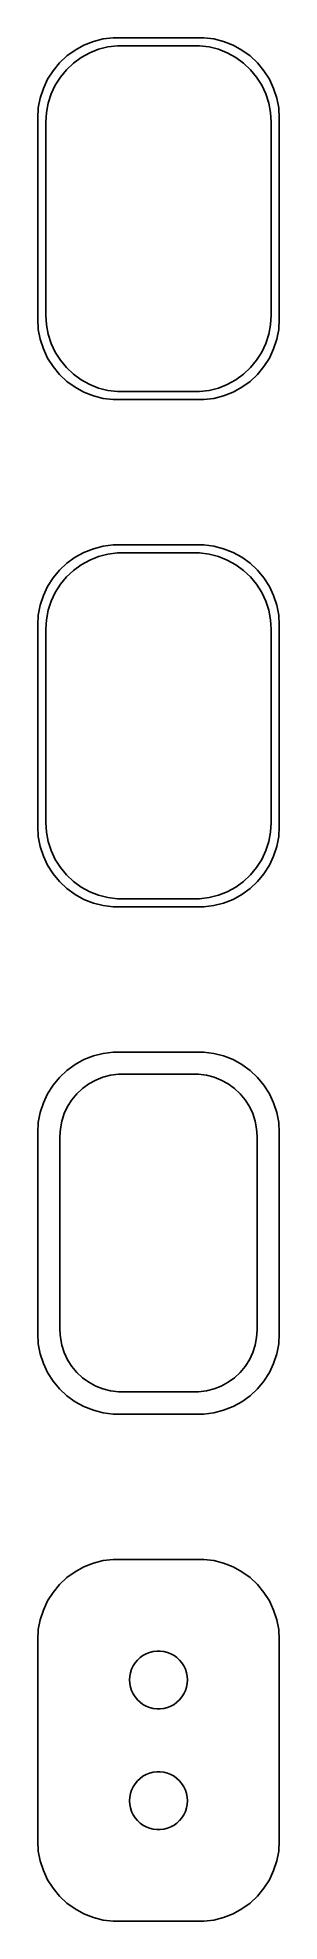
# Model space of a CAD drawing. Header units: metres. Extents: x -8 to 8, y 83 to 200.
import ezdxf

# ---------------------------------------------------------------- set-up
doc = ezdxf.new("R2010")
doc.units = ezdxf.units.M

msp = doc.modelspace()

# ---------------------------------------------------------------- linework, layer by layer
for p, q in [((-3.4369, 200.161), (-4.04507, 200.005)), ((-2.81395, 200.24), (-3.4369, 200.161)), ((2.81395, 200.24), (-2.81395, 200.24)), ((3.4369, 200.161), (2.81395, 200.24)), ((4.04507, 200.005), (3.4369, 200.161)), ((-5.68712, 199.103), (-6.14484, 198.673)), ((-5.17912, 199.472), (-5.68712, 199.103)), ((-5.27776, 198.66), (-4.79517, 199.011)), ((-4.62889, 199.774), (-5.17912, 199.472)), ((-4.79517, 199.011), (-4.27245, 199.298)), ((-4.04507, 200.005), (-4.62889, 199.774)), ((-4.27245, 199.298), (-3.71782, 199.518)), ((-3.71782, 199.518), (-3.14006, 199.666)), ((-3.14006, 199.666), (-2.54825, 199.741)), ((-2.54825, 199.741), (2.54825, 199.741)), ((2.54825, 199.741), (3.14006, 199.666)), ((3.14006, 199.666), (3.71782, 199.518)), ((3.71782, 199.518), (4.27245, 199.298)), ((4.62889, 199.774), (4.04507, 200.005)), ((4.27245, 199.298), (4.79517, 199.011)), ((5.17912, 199.472), (4.62889, 199.774)), ((4.79517, 199.011), (5.27776, 198.66)), ((5.68712, 199.103), (5.17912, 199.472)), ((6.14484, 198.673), (5.68712, 199.103)), ((-6.54507, 198.189), (-6.88153, 197.659)), ((-6.14484, 198.673), (-6.54507, 198.189)), ((-6.41245, 197.288), (-6.09282, 197.792)), ((-6.09282, 197.792), (-5.7126, 198.252)), ((-5.7126, 198.252), (-5.27776, 198.66)), ((5.27776, 198.66), (5.7126, 198.252)), ((5.7126, 198.252), (6.09282, 197.792)), ((6.09282, 197.792), (6.41245, 197.288)), ((6.54507, 198.189), (6.14484, 198.673)), ((6.88153, 197.659), (6.54507, 198.189)), ((-7.14888, 197.091), (-7.34291, 196.493)), ((-6.88153, 197.659), (-7.14888, 197.091)), ((-6.85077, 196.181), (-6.66643, 196.749)), ((-6.66643, 196.749), (-6.41245, 197.288)), ((6.41245, 197.288), (6.66643, 196.749)), ((6.66643, 196.749), (6.85077, 196.181)), ((7.14888, 197.091), (6.88153, 197.659)), ((7.34291, 196.493), (7.14888, 197.091)), ((-7.46057, 195.877), (-7.5, 195.25)), ((-7.34291, 196.493), (-7.46057, 195.877)), ((-7, 195), (-6.96254, 195.595)), ((-6.96254, 195.595), (-6.85077, 196.181)), ((6.85077, 196.181), (6.96254, 195.595)), ((6.96254, 195.595), (7, 195)), ((7.46057, 195.877), (7.34291, 196.493)), ((7.5, 195.25), (7.46057, 195.877)), ((-7.5, 195.25), (-7.5, 182.75)), ((-7, 183), (-7, 195)), ((7, 195), (7, 183)), ((7.5, 182.75), (7.5, 195.25)), ((-7.5, 182.75), (-7.46057, 182.123)), ((-6.96254, 182.405), (-7, 183)), ((7, 183), (6.96254, 182.405)), ((7.46057, 182.123), (7.5, 182.75)), ((-7.46057, 182.123), (-7.34291, 181.507)), ((-7.34291, 181.507), (-7.14888, 180.909)), ((-6.85077, 181.819), (-6.96254, 182.405)), ((-6.66643, 181.251), (-6.85077, 181.819)), ((6.85077, 181.819), (6.66643, 181.251)), ((6.96254, 182.405), (6.85077, 181.819)), ((7.14888, 180.909), (7.34291, 181.507)), ((7.34291, 181.507), (7.46057, 182.123)), ((-7.14888, 180.909), (-6.88153, 180.341)), ((-6.88153, 180.341), (-6.54507, 179.811)), ((-6.41245, 180.712), (-6.66643, 181.251)), ((-6.09282, 180.208), (-6.41245, 180.712)), ((-5.7126, 179.748), (-6.09282, 180.208)), ((6.09282, 180.208), (5.7126, 179.748)), ((6.41245, 180.712), (6.09282, 180.208)), ((6.66643, 181.251), (6.41245, 180.712)), ((6.54507, 179.811), (6.88153, 180.341)), ((6.88153, 180.341), (7.14888, 180.909)), ((-6.54507, 179.811), (-6.14484, 179.327)), ((-6.14484, 179.327), (-5.68712, 178.897)), ((-5.27776, 179.34), (-5.7126, 179.748)), ((-4.79517, 178.989), (-5.27776, 179.34)), ((-4.27245, 178.702), (-4.79517, 178.989)), ((4.79517, 178.989), (4.27245, 178.702)), ((5.27776, 179.34), (4.79517, 178.989)), ((5.7126, 179.748), (5.27776, 179.34)), ((5.68712, 178.897), (6.14484, 179.327)), ((6.14484, 179.327), (6.54507, 179.811)), ((-5.68712, 178.897), (-5.17912, 178.528)), ((-5.17912, 178.528), (-4.62889, 178.226)), ((-4.62889, 178.226), (-4.04507, 177.995)), ((-3.71782, 178.482), (-4.27245, 178.702)), ((-4.04507, 177.995), (-3.4369, 177.839)), ((-3.14006, 178.334), (-3.71782, 178.482)), ((-3.4369, 177.839), (-2.81395, 177.76)), ((-2.54825, 178.259), (-3.14006, 178.334)), ((2.54825, 178.259), (-2.54825, 178.259)), ((3.14006, 178.334), (2.54825, 178.259)), ((2.81395, 177.76), (3.4369, 177.839)), ((3.71782, 178.482), (3.14006, 178.334)), ((3.4369, 177.839), (4.04507, 177.995)), ((4.27245, 178.702), (3.71782, 178.482)), ((4.04507, 177.995), (4.62889, 178.226)), ((4.62889, 178.226), (5.17912, 178.528)), ((5.17912, 178.528), (5.68712, 178.897)), ((-2.81395, 177.76), (2.81395, 177.76)), ((-4.04507, 168.505), (-4.62889, 168.274)), ((-3.4369, 168.661), (-4.04507, 168.505)), ((-2.81395, 168.74), (-3.4369, 168.661)), ((2.81395, 168.74), (-2.81395, 168.74)), ((3.4369, 168.661), (2.81395, 168.74)), ((4.04507, 168.505), (3.4369, 168.661)), ((4.62889, 168.274), (4.04507, 168.505)), ((-5.68712, 167.603), (-6.14484, 167.173)), ((-5.17912, 167.972), (-5.68712, 167.603)), ((-5.27776, 167.16), (-4.79517, 167.511)), ((-4.62889, 168.274), (-5.17912, 167.972)), ((-4.79517, 167.511), (-4.27245, 167.798)), ((-4.27245, 167.798), (-3.71782, 168.018)), ((-3.71782, 168.018), (-3.14006, 168.166)), ((-3.14006, 168.166), (-2.54825, 168.241)), ((-2.54825, 168.241), (2.54825, 168.241)), ((2.54825, 168.241), (3.14006, 168.166)), ((3.14006, 168.166), (3.71782, 168.018)), ((3.71782, 168.018), (4.27245, 167.798)), ((4.27245, 167.798), (4.79517, 167.511)), ((5.17912, 167.972), (4.62889, 168.274)), ((4.79517, 167.511), (5.27776, 167.16)), ((5.68712, 167.603), (5.17912, 167.972)), ((6.14484, 167.173), (5.68712, 167.603)), ((-6.88153, 166.159), (-7.14888, 165.591)), ((-6.54507, 166.689), (-6.88153, 166.159)), ((-6.14484, 167.173), (-6.54507, 166.689)), ((-6.41245, 165.788), (-6.09282, 166.292)), ((-6.09282, 166.292), (-5.7126, 166.752)), ((-5.7126, 166.752), (-5.27776, 167.16)), ((5.27776, 167.16), (5.7126, 166.752)), ((5.7126, 166.752), (6.09282, 166.292)), ((6.09282, 166.292), (6.41245, 165.788)), ((6.54507, 166.689), (6.14484, 167.173)), ((6.88153, 166.159), (6.54507, 166.689)), ((7.14888, 165.591), (6.88153, 166.159)), ((-7.34291, 164.993), (-7.46057, 164.377)), ((-7.14888, 165.591), (-7.34291, 164.993)), ((-6.85077, 164.681), (-6.66643, 165.249)), ((-6.66643, 165.249), (-6.41245, 165.788)), ((6.41245, 165.788), (6.66643, 165.249)), ((6.66643, 165.249), (6.85077, 164.681)), ((7.34291, 164.993), (7.14888, 165.591)), ((7.46057, 164.377), (7.34291, 164.993)), ((-7.46057, 164.377), (-7.5, 163.75)), ((-7, 163.5), (-6.96254, 164.095)), ((-6.96254, 164.095), (-6.85077, 164.681)), ((6.85077, 164.681), (6.96254, 164.095)), ((6.96254, 164.095), (7, 163.5)), ((7.5, 163.75), (7.46057, 164.377)), ((-7.5, 163.75), (-7.5, 151.25)), ((-7, 151.5), (-7, 163.5)), ((7, 163.5), (7, 151.5)), ((7.5, 151.25), (7.5, 163.75)), ((-7.5, 151.25), (-7.46057, 150.623)), ((-6.96254, 150.905), (-7, 151.5)), ((-6.85077, 150.319), (-6.96254, 150.905)), ((6.96254, 150.905), (6.85077, 150.319)), ((7, 151.5), (6.96254, 150.905)), ((7.46057, 150.623), (7.5, 151.25)), ((-7.46057, 150.623), (-7.34291, 150.007)), ((-7.34291, 150.007), (-7.14888, 149.409)), ((-6.66643, 149.751), (-6.85077, 150.319)), ((-6.41245, 149.212), (-6.66643, 149.751)), ((6.66643, 149.751), (6.41245, 149.212)), ((6.85077, 150.319), (6.66643, 149.751)), ((7.14888, 149.409), (7.34291, 150.007)), ((7.34291, 150.007), (7.46057, 150.623)), ((-7.14888, 149.409), (-6.88153, 148.841)), ((-6.88153, 148.841), (-6.54507, 148.311)), ((-6.09282, 148.708), (-6.41245, 149.212)), ((-5.7126, 148.248), (-6.09282, 148.708)), ((6.09282, 148.708), (5.7126, 148.248)), ((6.41245, 149.212), (6.09282, 148.708)), ((6.54507, 148.311), (6.88153, 148.841)), ((6.88153, 148.841), (7.14888, 149.409)), ((-6.54507, 148.311), (-6.14484, 147.827)), ((-6.14484, 147.827), (-5.68712, 147.397)), ((-5.27776, 147.84), (-5.7126, 148.248)), ((-5.68712, 147.397), (-5.17912, 147.028)), ((-4.79517, 147.489), (-5.27776, 147.84)), ((-4.27245, 147.202), (-4.79517, 147.489)), ((4.79517, 147.489), (4.27245, 147.202)), ((5.27776, 147.84), (4.79517, 147.489)), ((5.17912, 147.028), (5.68712, 147.397)), ((5.7126, 148.248), (5.27776, 147.84)), ((5.68712, 147.397), (6.14484, 147.827)), ((6.14484, 147.827), (6.54507, 148.311)), ((-5.17912, 147.028), (-4.62889, 146.726)), ((-4.62889, 146.726), (-4.04507, 146.495)), ((-3.71782, 146.982), (-4.27245, 147.202)), ((-4.04507, 146.495), (-3.4369, 146.339)), ((-3.14006, 146.834), (-3.71782, 146.982)), ((-3.4369, 146.339), (-2.81395, 146.26)), ((-2.54825, 146.759), (-3.14006, 146.834)), ((-2.81395, 146.26), (2.81395, 146.26)), ((2.54825, 146.759), (-2.54825, 146.759)), ((3.14006, 146.834), (2.54825, 146.759)), ((2.81395, 146.26), (3.4369, 146.339)), ((3.71782, 146.982), (3.14006, 146.834)), ((3.4369, 146.339), (4.04507, 146.495)), ((4.27245, 147.202), (3.71782, 146.982)), ((4.04507, 146.495), (4.62889, 146.726)), ((4.62889, 146.726), (5.17912, 147.028)), ((-4.04507, 137.005), (-4.62889, 136.774)), ((-3.4369, 137.161), (-4.04507, 137.005)), ((-2.81395, 137.24), (-3.4369, 137.161)), ((2.81395, 137.24), (-2.81395, 137.24)), ((3.4369, 137.161), (2.81395, 137.24)), ((4.04507, 137.005), (3.4369, 137.161)), ((4.62889, 136.774), (4.04507, 137.005)), ((-5.68712, 136.103), (-6.14484, 135.673)), ((-5.17912, 136.472), (-5.68712, 136.103)), ((-4.62889, 136.774), (-5.17912, 136.472)), ((-3.44572, 135.68), (-2.97505, 135.801)), ((-2.97505, 135.801), (-2.49297, 135.862)), ((-2.49297, 135.862), (2.49297, 135.862)), ((2.49297, 135.862), (2.97505, 135.801)), ((2.97505, 135.801), (3.44572, 135.68)), ((5.17912, 136.472), (4.62889, 136.774)), ((5.68712, 136.103), (5.17912, 136.472)), ((6.14484, 135.673), (5.68712, 136.103)), ((-6.88153, 134.659), (-7.14888, 134.091)), ((-6.54507, 135.189), (-6.88153, 134.659)), ((-6.14484, 135.673), (-6.54507, 135.189)), ((-5.38046, 134.274), (-5.07071, 134.649)), ((-5.07071, 134.649), (-4.71649, 134.981)), ((-4.71649, 134.981), (-4.32336, 135.267)), ((-4.32336, 135.267), (-3.89754, 135.501)), ((-3.89754, 135.501), (-3.44572, 135.68)), ((3.44572, 135.68), (3.89754, 135.501)), ((3.89754, 135.501), (4.32336, 135.267)), ((4.32336, 135.267), (4.71649, 134.981)), ((4.71649, 134.981), (5.07071, 134.649)), ((5.07071, 134.649), (5.38046, 134.274)), ((6.54507, 135.189), (6.14484, 135.673)), ((6.88153, 134.659), (6.54507, 135.189)), ((7.14888, 134.091), (6.88153, 134.659)), ((-7.34291, 133.493), (-7.46057, 132.877)), ((-7.14888, 134.091), (-7.34291, 133.493)), ((-5.99789, 132.962), (-5.84773, 133.424)), ((-5.84773, 133.424), (-5.64084, 133.864)), ((-5.64084, 133.864), (-5.38046, 134.274)), ((5.38046, 134.274), (5.64084, 133.864)), ((5.64084, 133.864), (5.84773, 133.424)), ((5.84773, 133.424), (5.99789, 132.962)), ((7.34291, 133.493), (7.14888, 134.091)), ((7.46057, 132.877), (7.34291, 133.493)), ((-7.46057, 132.877), (-7.5, 132.25)), ((-7.5, 132.25), (-7.5, 119.75)), ((-6.11946, 132), (-6.08896, 132.485)), ((-6.08896, 132.485), (-5.99789, 132.962)), ((5.99789, 132.962), (6.08896, 132.485)), ((6.08896, 132.485), (6.11946, 132)), ((7.5, 132.25), (7.46057, 132.877)), ((7.5, 119.75), (7.5, 132.25)), ((-6.11946, 120), (-6.11946, 132)), ((6.11946, 132), (6.11946, 120)), ((-7.5, 119.75), (-7.46057, 119.123)), ((-6.08896, 119.515), (-6.11946, 120)), ((-5.99789, 119.038), (-6.08896, 119.515)), ((6.08896, 119.515), (5.99789, 119.038)), ((6.11946, 120), (6.08896, 119.515)), ((7.46057, 119.123), (7.5, 119.75)), ((-7.46057, 119.123), (-7.34291, 118.507)), ((-7.34291, 118.507), (-7.14888, 117.909)), ((-5.84773, 118.576), (-5.99789, 119.038)), ((-5.64084, 118.136), (-5.84773, 118.576)), ((5.84773, 118.576), (5.64084, 118.136)), ((5.99789, 119.038), (5.84773, 118.576)), ((7.14888, 117.909), (7.34291, 118.507)), ((7.34291, 118.507), (7.46057, 119.123)), ((-7.14888, 117.909), (-6.88153, 117.341)), ((-6.88153, 117.341), (-6.54507, 116.811)), ((-5.38046, 117.726), (-5.64084, 118.136)), ((-5.07071, 117.351), (-5.38046, 117.726)), ((-4.71649, 117.019), (-5.07071, 117.351)), ((-4.32336, 116.733), (-4.71649, 117.019)), ((4.71649, 117.019), (4.32336, 116.733)), ((5.07071, 117.351), (4.71649, 117.019)), ((5.38046, 117.726), (5.07071, 117.351)), ((5.64084, 118.136), (5.38046, 117.726)), ((6.54507, 116.811), (6.88153, 117.341)), ((6.88153, 117.341), (7.14888, 117.909)), ((-6.54507, 116.811), (-6.14484, 116.327)), ((-6.14484, 116.327), (-5.68712, 115.897)), ((-5.68712, 115.897), (-5.17912, 115.528)), ((-3.89754, 116.499), (-4.32336, 116.733)), ((-3.44572, 116.32), (-3.89754, 116.499)), ((-2.97505, 116.199), (-3.44572, 116.32)), ((-2.49297, 116.138), (-2.97505, 116.199)), ((2.49297, 116.138), (-2.49297, 116.138)), ((2.97505, 116.199), (2.49297, 116.138)), ((3.44572, 116.32), (2.97505, 116.199)), ((3.89754, 116.499), (3.44572, 116.32)), ((4.32336, 116.733), (3.89754, 116.499)), ((5.17912, 115.528), (5.68712, 115.897)), ((5.68712, 115.897), (6.14484, 116.327)), ((6.14484, 116.327), (6.54507, 116.811)), ((-5.17912, 115.528), (-4.62889, 115.226)), ((-4.62889, 115.226), (-4.04507, 114.995)), ((-4.04507, 114.995), (-3.4369, 114.839)), ((-3.4369, 114.839), (-2.81395, 114.76)), ((-2.81395, 114.76), (2.81395, 114.76)), ((2.81395, 114.76), (3.4369, 114.839)), ((3.4369, 114.839), (4.04507, 114.995)), ((4.04507, 114.995), (4.62889, 115.226)), ((4.62889, 115.226), (5.17912, 115.528)), ((-4.04507, 105.505), (-4.62889, 105.274)), ((-3.4369, 105.661), (-4.04507, 105.505)), ((-2.81395, 105.74), (-3.4369, 105.661)), ((2.81395, 105.74), (-2.81395, 105.74)), ((3.4369, 105.661), (2.81395, 105.74)), ((4.04507, 105.505), (3.4369, 105.661)), ((4.62889, 105.274), (4.04507, 105.505)), ((-6.14484, 104.173), (-6.54507, 103.689)), ((-5.68712, 104.603), (-6.14484, 104.173)), ((-5.17912, 104.972), (-5.68712, 104.603)), ((-4.62889, 105.274), (-5.17912, 104.972)), ((5.17912, 104.972), (4.62889, 105.274)), ((5.68712, 104.603), (5.17912, 104.972)), ((6.14484, 104.173), (5.68712, 104.603)), ((6.54507, 103.689), (6.14484, 104.173)), ((-6.88153, 103.159), (-7.14888, 102.591)), ((-6.54507, 103.689), (-6.88153, 103.159)), ((6.88153, 103.159), (6.54507, 103.689)), ((7.14888, 102.591), (6.88153, 103.159)), ((-7.34291, 101.993), (-7.46057, 101.377)), ((-7.14888, 102.591), (-7.34291, 101.993)), ((7.34291, 101.993), (7.14888, 102.591)), ((7.46057, 101.377), (7.34291, 101.993)), ((-7.46057, 101.377), (-7.5, 100.75)), ((-7.5, 100.75), (-7.5, 88.25)), ((7.5, 100.75), (7.46057, 101.377)), ((7.5, 88.25), (7.5, 100.75)), ((-1.45622, 99.308), (-1.31213, 99.4822)), ((-1.31213, 99.4822), (-1.14735, 99.6369)), ((-1.14735, 99.6369), (-0.964478, 99.7698)), ((-0.964478, 99.7698), (-0.766388, 99.8787)), ((-0.766388, 99.8787), (-0.556229, 99.9619)), ((-0.556229, 99.9619), (-0.33728, 100.018)), ((-0.33728, 100.018), (-0.113022, 100.046)), ((-0.113022, 100.046), (0.113022, 100.046)), ((0.113022, 100.046), (0.33728, 100.018)), ((0.33728, 100.018), (0.556229, 99.9619)), ((0.556229, 99.9619), (0.766388, 99.8787)), ((0.766388, 99.8787), (0.964478, 99.7698)), ((0.964478, 99.7698), (1.14735, 99.6369)), ((1.14735, 99.6369), (1.31213, 99.4822)), ((1.31213, 99.4822), (1.45622, 99.308)), ((-1.79999, 98.25), (-1.7858, 98.4756)), ((-1.7858, 98.4756), (-1.74344, 98.6976)), ((-1.74344, 98.6976), (-1.67358, 98.9126)), ((-1.67358, 98.9126), (-1.57735, 99.1171)), ((-1.57735, 99.1171), (-1.45622, 99.308)), ((1.45622, 99.308), (1.57735, 99.1171)), ((1.57735, 99.1171), (1.67358, 98.9126)), ((1.67358, 98.9126), (1.74344, 98.6976)), ((1.74344, 98.6976), (1.7858, 98.4756)), ((1.7858, 98.4756), (1.79999, 98.25)), ((-1.7858, 98.0244), (-1.79999, 98.25)), ((-1.74344, 97.8024), (-1.7858, 98.0244)), ((-1.67358, 97.5874), (-1.74344, 97.8024)), ((-1.57735, 97.3828), (-1.67358, 97.5874)), ((-1.45622, 97.192), (-1.57735, 97.3828)), ((-1.31213, 97.0178), (-1.45622, 97.192)), ((1.45622, 97.192), (1.31213, 97.0178)), ((1.57735, 97.3828), (1.45622, 97.192)), ((1.67358, 97.5874), (1.57735, 97.3828)), ((1.74344, 97.8024), (1.67358, 97.5874)), ((1.7858, 98.0244), (1.74344, 97.8024)), ((1.79999, 98.25), (1.7858, 98.0244)), ((-1.14735, 96.8631), (-1.31213, 97.0178)), ((-0.964478, 96.7302), (-1.14735, 96.8631)), ((-0.766388, 96.6213), (-0.964478, 96.7302)), ((-0.556229, 96.5381), (-0.766388, 96.6213)), ((-0.33728, 96.4819), (-0.556229, 96.5381)), ((-0.113022, 96.4536), (-0.33728, 96.4819)), ((0.113022, 96.4536), (-0.113022, 96.4536)), ((0.33728, 96.4819), (0.113022, 96.4536)), ((0.556229, 96.5381), (0.33728, 96.4819)), ((0.766388, 96.6213), (0.556229, 96.5381)), ((0.964478, 96.7302), (0.766388, 96.6213)), ((1.14735, 96.8631), (0.964478, 96.7302)), ((1.31213, 97.0178), (1.14735, 96.8631)), ((-0.766388, 92.3787), (-0.556229, 92.4619)), ((-0.556229, 92.4619), (-0.33728, 92.5181)), ((-0.33728, 92.5181), (-0.113022, 92.5464)), ((-0.113022, 92.5464), (0.113022, 92.5464)), ((0.113022, 92.5464), (0.33728, 92.5181)), ((0.33728, 92.5181), (0.556229, 92.4619)), ((0.556229, 92.4619), (0.766388, 92.3787)), ((-1.74344, 91.1976), (-1.67358, 91.4126)), ((-1.67358, 91.4126), (-1.57735, 91.6172)), ((-1.57735, 91.6172), (-1.45622, 91.808)), ((-1.45622, 91.808), (-1.31213, 91.9822)), ((-1.31213, 91.9822), (-1.14735, 92.1369)), ((-1.14735, 92.1369), (-0.964478, 92.2698)), ((-0.964478, 92.2698), (-0.766388, 92.3787)), ((0.766388, 92.3787), (0.964478, 92.2698)), ((0.964478, 92.2698), (1.14735, 92.1369)), ((1.14735, 92.1369), (1.31213, 91.9822)), ((1.31213, 91.9822), (1.45622, 91.808)), ((1.45622, 91.808), (1.57735, 91.6172)), ((1.57735, 91.6172), (1.67358, 91.4126)), ((1.67358, 91.4126), (1.74344, 91.1976)), ((-1.79999, 90.75), (-1.7858, 90.9756)), ((-1.7858, 90.5244), (-1.79999, 90.75)), ((-1.7858, 90.9756), (-1.74344, 91.1976)), ((-1.74344, 90.3024), (-1.7858, 90.5244)), ((-1.67358, 90.0874), (-1.74344, 90.3024)), ((-1.57735, 89.8829), (-1.67358, 90.0874)), ((1.67358, 90.0874), (1.57735, 89.8829)), ((1.74344, 90.3024), (1.67358, 90.0874)), ((1.74344, 91.1976), (1.7858, 90.9756)), ((1.7858, 90.5244), (1.74344, 90.3024)), ((1.7858, 90.9756), (1.79999, 90.75)), ((1.79999, 90.75), (1.7858, 90.5244)), ((-1.45622, 89.692), (-1.57735, 89.8829)), ((-1.31213, 89.5178), (-1.45622, 89.692)), ((-1.14735, 89.3631), (-1.31213, 89.5178)), ((-0.964478, 89.2302), (-1.14735, 89.3631)), ((-0.766388, 89.1213), (-0.964478, 89.2302)), ((-0.556229, 89.0381), (-0.766388, 89.1213)), ((-0.33728, 88.9819), (-0.556229, 89.0381)), ((-0.113022, 88.9536), (-0.33728, 88.9819)), ((0.113022, 88.9536), (-0.113022, 88.9536)), ((0.33728, 88.9819), (0.113022, 88.9536)), ((0.556229, 89.0381), (0.33728, 88.9819)), ((0.766388, 89.1213), (0.556229, 89.0381)), ((0.964478, 89.2302), (0.766388, 89.1213)), ((1.14735, 89.3631), (0.964478, 89.2302)), ((1.31213, 89.5178), (1.14735, 89.3631)), ((1.45622, 89.692), (1.31213, 89.5178)), ((1.57735, 89.8829), (1.45622, 89.692)), ((-7.5, 88.25), (-7.46057, 87.6233)), ((7.46057, 87.6233), (7.5, 88.25)), ((-7.46057, 87.6233), (-7.34291, 87.0066)), ((-7.34291, 87.0066), (-7.14888, 86.4094)), ((7.14888, 86.4094), (7.34291, 87.0066)), ((7.34291, 87.0066), (7.46057, 87.6233)), ((-7.14888, 86.4094), (-6.88153, 85.8412)), ((-6.88153, 85.8412), (-6.54507, 85.3111)), ((6.54507, 85.3111), (6.88153, 85.8412)), ((6.88153, 85.8412), (7.14888, 86.4094)), ((-6.54507, 85.3111), (-6.14484, 84.8273)), ((-6.14484, 84.8273), (-5.68712, 84.3974)), ((-5.68712, 84.3974), (-5.17912, 84.0284)), ((5.17912, 84.0284), (5.68712, 84.3974)), ((5.68712, 84.3974), (6.14484, 84.8273)), ((6.14484, 84.8273), (6.54507, 85.3111)), ((-5.17912, 84.0284), (-4.62889, 83.7259)), ((-4.62889, 83.7259), (-4.04507, 83.4947)), ((-4.04507, 83.4947), (-3.4369, 83.3386)), ((-3.4369, 83.3386), (-2.81395, 83.2599)), ((-2.81395, 83.2599), (2.81395, 83.2599)), ((2.81395, 83.2599), (3.4369, 83.3386)), ((3.4369, 83.3386), (4.04507, 83.4947)), ((4.04507, 83.4947), (4.62889, 83.7259)), ((4.62889, 83.7259), (5.17912, 84.0284))]:
    msp.add_line(p, q)

doc.saveas('drawing.dxf')
